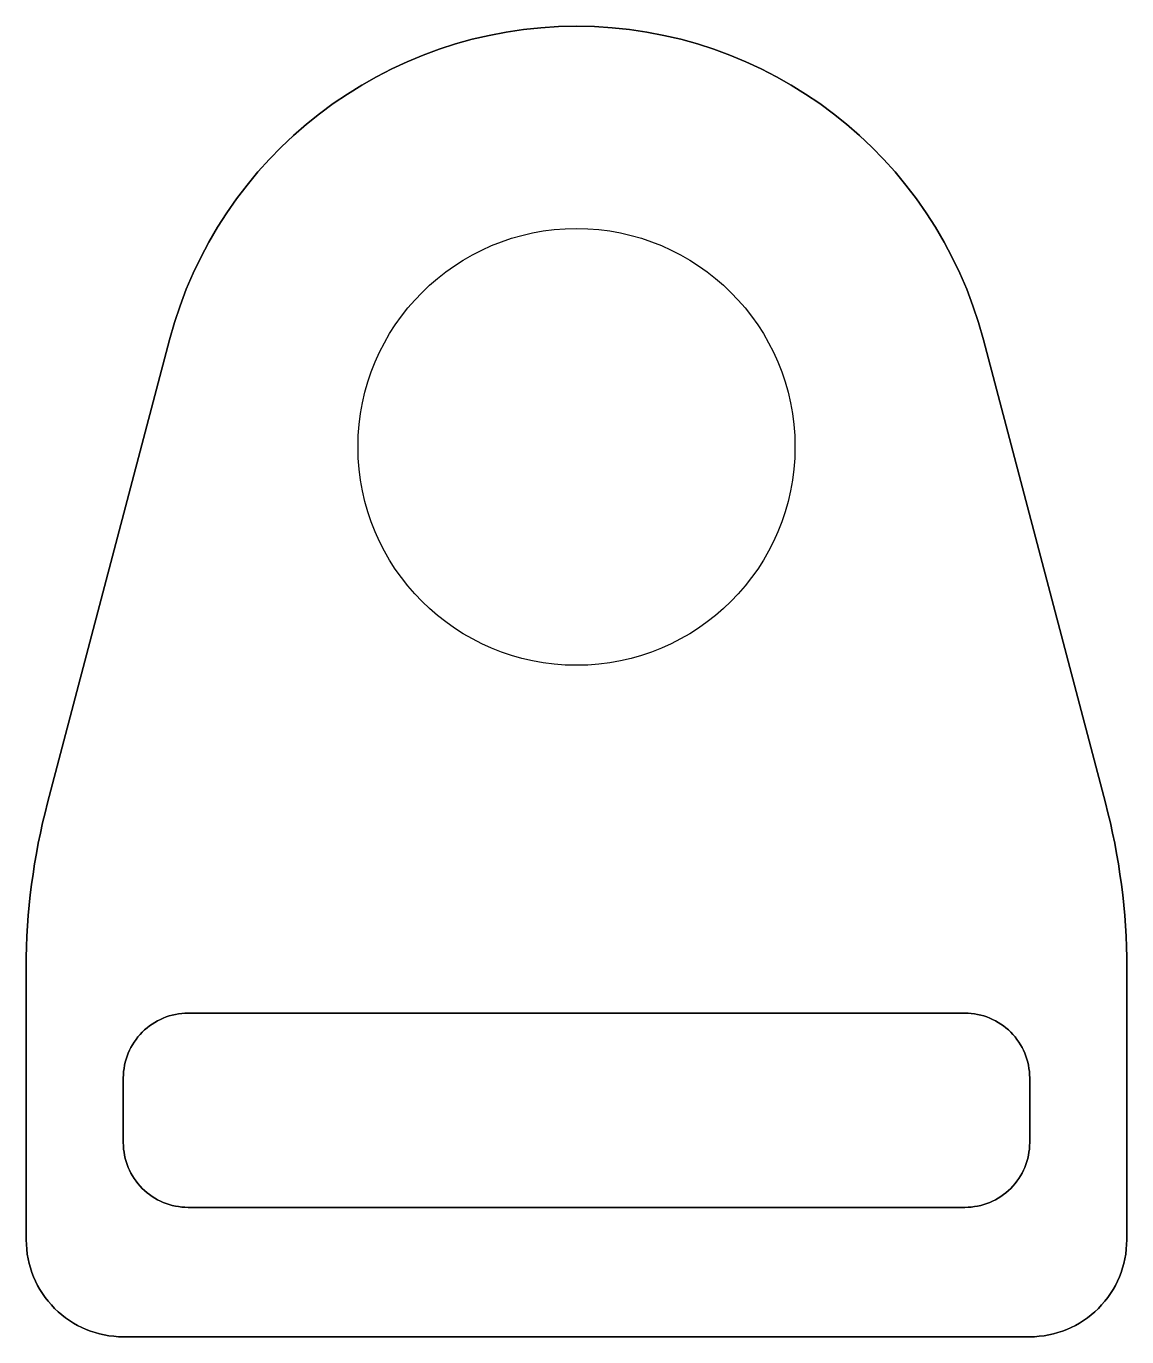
# Model space of a CAD drawing. Header units: millimetres. Extents: x -17 to 17, y -27.5 to 13.
import ezdxf

# ---------------------------------------------------------------- set-up
doc = ezdxf.new("R2010")
doc.units = ezdxf.units.MM
doc.layers.get('0').update_dxf_attribs({"linetype": 'CONTINUOUS'})

msp = doc.modelspace()

# ---------------------------------------------------------------- linework, layer by layer
for points in [[(14, -27.5, 0.414214), (17, -24.5), (17, -16.09, 0.064486), (16.34, -10.995), (12.571, 3.312, 0.770677), (-12.571, 3.312), (-16.34, -10.995, 0.064486), (-17, -16.09), (-17, -24.5, 0.414214), (-14, -27.5)], [(14, -27.5), (-14, -27.5, -0.414214), (-17, -24.5), (-17, -16.09, -0.064486), (-16.34, -10.995), (-12.571, 3.312, -0.770677), (12.571, 3.312), (16.34, -10.995, -0.064486), (17, -16.09), (17, -24.5, -0.414214)], [(14, -19.5, 0.414214), (12, -17.5), (-12, -17.5, 0.414214), (-14, -19.5), (-14, -21.5, 0.414214), (-12, -23.5), (12, -23.5, 0.414214), (14, -21.5)], [(-12, -17.5), (12, -17.5, -0.414214), (14, -19.5), (14, -21.5, -0.414214), (12, -23.5), (-12, -23.5, -0.414214), (-14, -21.5), (-14, -19.5, -0.414214)]]:
    msp.add_lwpolyline(points, format="xyb", close=True)
msp.add_circle((0, 0), 6.75)
msp.add_circle((0, 0), 6.75)

doc.saveas('drawing.dxf')
